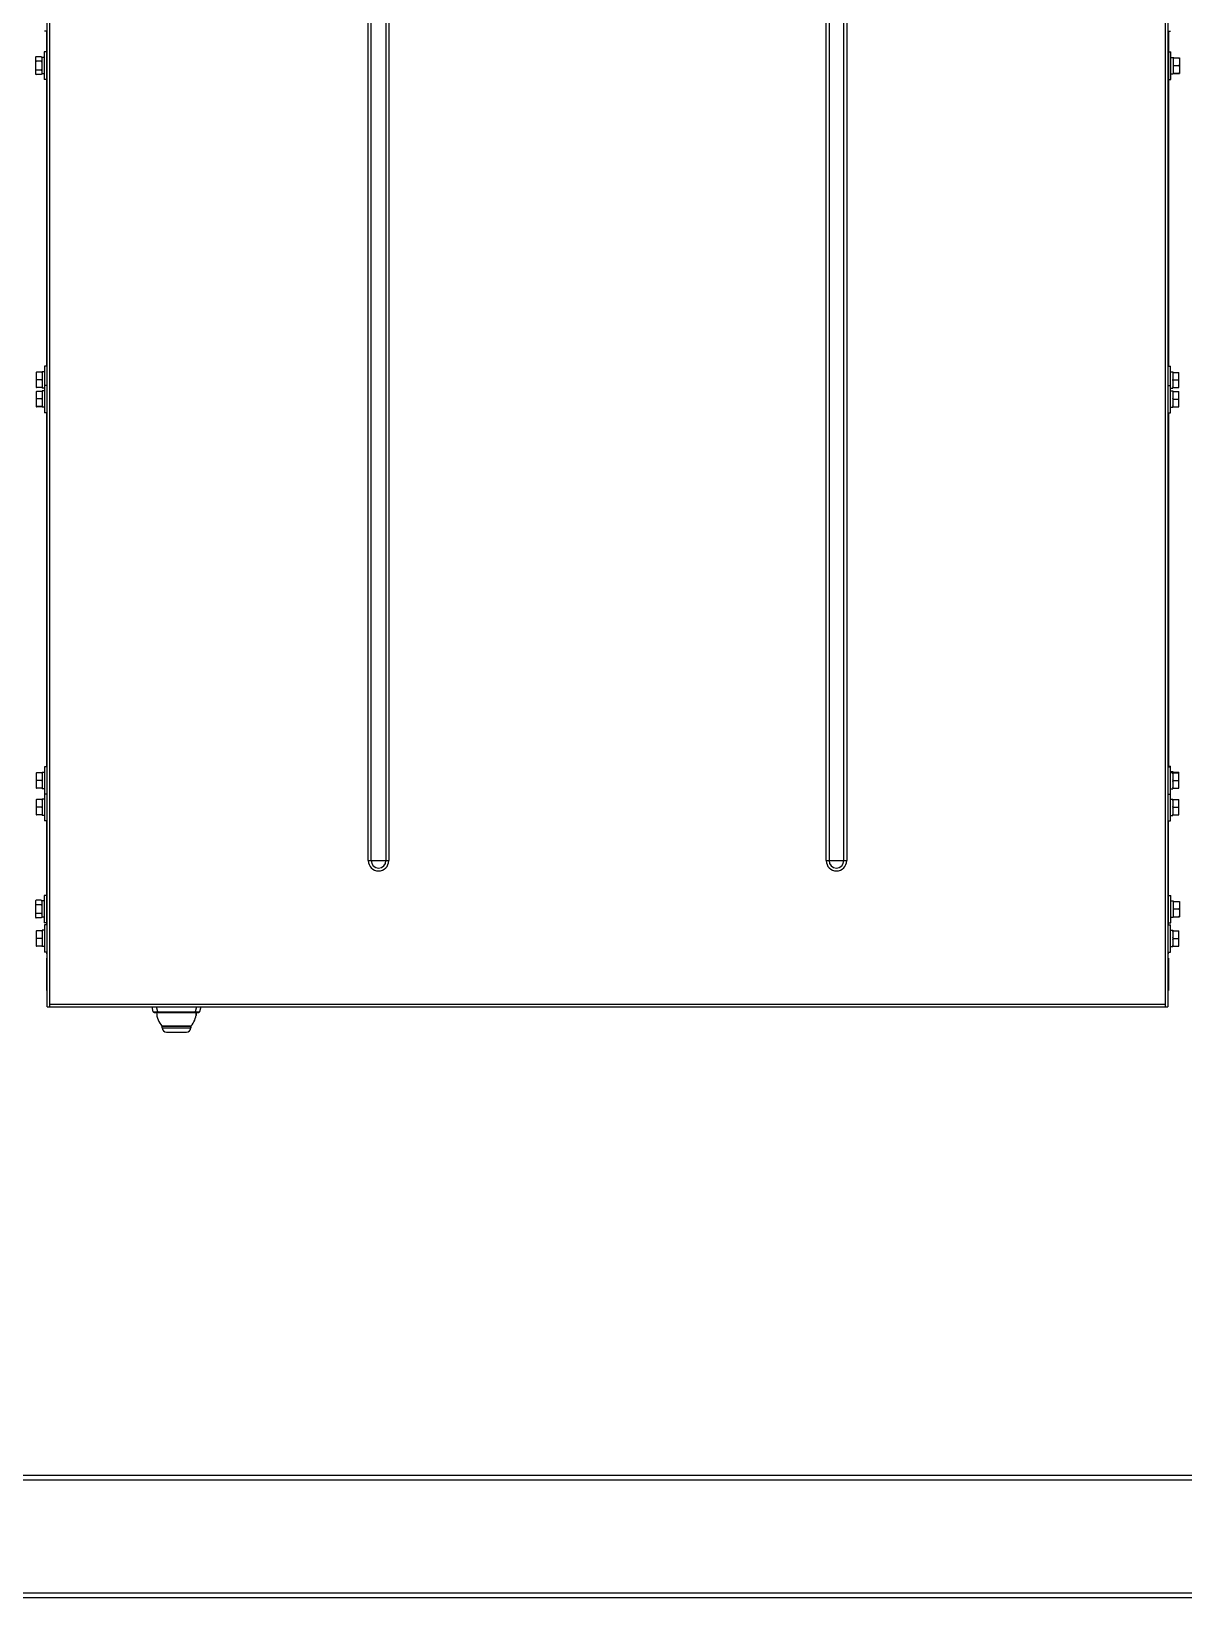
# Model space of a CAD drawing. Header units: millimetres. Extents: x 32496 to 166256, y 3504 to 23939.
# Drawn here: x 48697 to 49452, y 19732 to 20758 of the extents above; entities that cross this region are included whole.
import ezdxf

# ---------------------------------------------------------------- set-up
doc = ezdxf.new("R2010")
doc.units = ezdxf.units.MM
for name, color, linetype in [('2401-01144-S-M6-16HWM_1_0', 7, 'Continuous'), ('4215-19366_1_1_0', 7, 'Continuous'), ('4215-19374_1_1_0', 7, 'Continuous'), ('4215-23304_2_1_1_0', 7, 'Continuous'), ('PRT0001_1_1_1_1_1_1_0', 7, 'Continuous'), ('PRT0007_1_1_1_1_1_1_0', 7, 'Continuous'), ('PRT0023_1_1_1_1_1_1_0', 7, 'Continuous'), ('S04S0230_0', 7, 'Continuous')]:
    doc.layers.add(name, color=color, linetype=linetype)

msp = doc.modelspace()

# ---------------------------------------------------------------- linework, layer by layer
at = {"layer": '2401-01144-S-M6-16HWM_1_0', "color": 7, "linetype": 'Continuous'}
for p, q in [((48706.94, 20758.388), (48705.34, 20758.388)), ((49441.34, 20758.388), (49442.94, 20758.388)), ((48699.44, 20741.362), (48699.739, 20741.661)), ((48699.44, 20741.362), (48699.44, 20730.415)), ((48699.739, 20741.661), (48699.74, 20741.662)), ((48703.14, 20741.662), (48699.74, 20741.662)), ((48703.14, 20738.774), (48699.74, 20738.774)), ((48703.44, 20741.362), (48703.14, 20741.662)), ((48703.44, 20741.362), (48703.44, 20730.415)), ((48705.04, 20741.238), (48703.44, 20741.238)), ((48706.64, 20744.888), (48705.04, 20744.888)), ((48705.04, 20744.888), (48705.04, 20726.888)), ((49441.64, 20744.888), (49443.24, 20744.888)), ((49443.24, 20726.888), (49443.24, 20744.888)), ((49443.24, 20741.238), (49444.84, 20741.238)), ((49444.84, 20741.238), (49444.84, 20730.538)), ((49445.14, 20740.929), (49448.54, 20740.929)), ((49445.14, 20735.972), (49448.54, 20735.972)), ((49448.84, 20740.92), (49448.84, 20730.856)), ((48699.44, 20730.415), (48699.74, 20730.115)), ((48703.14, 20733.001), (48699.74, 20733.001)), ((48703.14, 20730.115), (48699.74, 20730.115)), ((48703.44, 20730.415), (48703.14, 20730.115)), ((48705.04, 20730.538), (48703.44, 20730.538)), ((48706.64, 20726.888), (48705.04, 20726.888)), ((49441.64, 20726.888), (49443.24, 20726.888)), ((49443.24, 20730.538), (49444.84, 20730.538)), ((49445.14, 20730.93), (49448.54, 20730.93)), ((49445.14, 20730.847), (49448.54, 20730.847)), ((48699.74, 20534.908), (48699.74, 20524.869)), ((48703.44, 20534.914), (48700.04, 20534.914)), ((48705.34, 20535.238), (48703.74, 20535.238)), ((48703.74, 20535.238), (48703.74, 20524.538)), ((48706.94, 20538.888), (48705.34, 20538.888)), ((48705.34, 20538.888), (48705.34, 20526.388)), ((49441.34, 20538.888), (49442.94, 20538.888)), ((49442.94, 20526.388), (49442.94, 20538.888)), ((49442.94, 20535.238), (49444.54, 20535.238)), ((49444.54, 20535.238), (49444.54, 20524.538)), ((49444.54, 20534.888), (49448.54, 20534.888)), ((49448.54, 20524.888), (49448.54, 20534.888)), ((48699.74, 20522.408), (48699.74, 20512.369)), ((48703.44, 20529.939), (48700.04, 20529.939)), ((48703.44, 20524.914), (48700.04, 20524.914)), ((48703.44, 20524.863), (48700.04, 20524.863)), ((48703.44, 20522.414), (48700.04, 20522.414)), ((48705.34, 20524.538), (48703.74, 20524.538)), ((48705.34, 20522.738), (48703.74, 20522.738)), ((48703.74, 20522.738), (48703.74, 20512.038)), ((48706.94, 20526.388), (48705.34, 20526.388)), ((48705.34, 20526.388), (48705.34, 20508.388)), ((49441.34, 20526.388), (49442.94, 20526.388)), ((49442.94, 20508.388), (49442.94, 20526.388)), ((49442.94, 20524.538), (49444.54, 20524.538)), ((49442.94, 20522.738), (49444.54, 20522.738)), ((49444.54, 20524.888), (49448.54, 20524.888)), ((49444.54, 20522.738), (49444.54, 20512.038)), ((49444.54, 20522.388), (49448.54, 20522.388)), ((49444.84, 20529.888), (49448.24, 20529.888)), ((49448.54, 20512.388), (49448.54, 20522.388)), ((48703.44, 20517.439), (48700.04, 20517.439)), ((48703.44, 20512.414), (48700.04, 20512.414)), ((48703.44, 20512.363), (48700.04, 20512.363)), ((48705.34, 20512.038), (48703.74, 20512.038)), ((49442.94, 20512.038), (49444.54, 20512.038)), ((49444.54, 20512.388), (49448.54, 20512.388)), ((49444.84, 20517.388), (49448.24, 20517.388)), ((48706.94, 20508.388), (48705.34, 20508.388)), ((49441.34, 20508.388), (49442.94, 20508.388)), ((48706.94, 20276.388), (48705.34, 20276.388)), ((48705.34, 20276.388), (48705.34, 20258.388)), ((49441.34, 20276.888), (49442.94, 20276.888)), ((49441.34, 20276.388), (49442.94, 20276.388)), ((49442.94, 20276.388), (49442.94, 20276.888)), ((49442.94, 20258.388), (49442.94, 20276.388)), ((48699.74, 20272.408), (48699.74, 20262.369)), ((48703.44, 20272.414), (48700.04, 20272.414)), ((48703.44, 20267.439), (48700.04, 20267.439)), ((48705.34, 20272.738), (48703.74, 20272.738)), ((48703.74, 20272.738), (48703.74, 20262.038)), ((49442.94, 20273.238), (49444.54, 20273.238)), ((49442.94, 20272.738), (49444.54, 20272.738)), ((49444.54, 20273.238), (49444.54, 20272.738)), ((49444.54, 20272.888), (49448.54, 20272.888)), ((49444.54, 20272.738), (49444.54, 20262.038)), ((49444.54, 20272.388), (49448.54, 20272.388)), ((49444.84, 20267.388), (49448.24, 20267.388)), ((49448.54, 20272.388), (49448.54, 20272.888)), ((49448.54, 20262.388), (49448.54, 20272.388)), ((48699.74, 20254.908), (48699.74, 20244.869)), ((48703.44, 20262.414), (48700.04, 20262.414)), ((48703.44, 20262.363), (48700.04, 20262.363)), ((48703.44, 20254.914), (48700.04, 20254.914)), ((48705.34, 20262.038), (48703.74, 20262.038)), ((48705.34, 20255.238), (48703.74, 20255.238)), ((48703.74, 20255.238), (48703.74, 20244.538)), ((48705.34, 20258.389), (48705.34, 20240.888)), ((48706.94, 20258.388), (48705.34, 20258.388)), ((49441.34, 20258.388), (49442.94, 20258.388)), ((49442.94, 20262.038), (49444.54, 20262.038)), ((49442.94, 20240.888), (49442.94, 20258.388)), ((49442.94, 20255.238), (49444.54, 20255.238)), ((49444.54, 20262.388), (49448.54, 20262.388)), ((49444.54, 20255.238), (49444.54, 20244.538)), ((49444.54, 20254.888), (49448.54, 20254.888)), ((49448.54, 20244.888), (49448.54, 20254.888)), ((48703.44, 20249.939), (48700.04, 20249.939)), ((48703.44, 20244.914), (48700.04, 20244.914)), ((48703.44, 20244.863), (48700.04, 20244.863)), ((48705.34, 20244.538), (48703.74, 20244.538)), ((49442.94, 20244.538), (49444.54, 20244.538)), ((49444.54, 20244.888), (49448.54, 20244.888)), ((49444.84, 20249.888), (49448.24, 20249.888)), ((48706.94, 20240.888), (48705.34, 20240.888)), ((49441.34, 20240.888), (49442.94, 20240.888)), ((48706.64, 20192.138), (48705.04, 20192.138)), ((48705.04, 20192.138), (48705.04, 20174.138)), ((49441.64, 20192.138), (49443.24, 20192.138)), ((49443.24, 20174.138), (49443.24, 20192.138)), ((48699.44, 20188.612), (48699.739, 20188.911)), ((48699.44, 20188.612), (48699.44, 20177.665)), ((48699.739, 20188.911), (48699.74, 20188.912)), ((48703.14, 20188.912), (48699.74, 20188.912)), ((48703.14, 20186.024), (48699.74, 20186.024)), ((48703.44, 20188.612), (48703.14, 20188.912)), ((48703.44, 20188.612), (48703.44, 20177.665)), ((48705.04, 20188.488), (48703.44, 20188.488)), ((49443.24, 20188.488), (49444.84, 20188.488)), ((49444.84, 20188.488), (49444.84, 20177.788)), ((49445.14, 20188.179), (49448.54, 20188.179)), ((49445.14, 20183.222), (49448.54, 20183.222)), ((49448.84, 20188.17), (49448.84, 20178.106)), ((48699.44, 20177.665), (48699.74, 20177.365)), ((48703.14, 20180.251), (48699.74, 20180.251)), ((48703.14, 20177.365), (48699.74, 20177.365)), ((48703.44, 20177.665), (48703.14, 20177.365)), ((48705.04, 20177.788), (48703.44, 20177.788)), ((48706.64, 20174.138), (48705.04, 20174.138)), ((48706.94, 20172.888), (48705.34, 20172.888)), ((48705.34, 20172.888), (48705.34, 20154.888)), ((49441.34, 20172.888), (49442.94, 20172.888)), ((49441.64, 20174.138), (49443.24, 20174.138)), ((49442.94, 20154.888), (49442.94, 20172.888)), ((49443.24, 20177.788), (49444.84, 20177.788)), ((49445.14, 20178.18), (49448.54, 20178.18)), ((49445.14, 20178.097), (49448.54, 20178.097)), ((48699.74, 20168.908), (48699.74, 20158.869)), ((48703.44, 20168.914), (48700.04, 20168.914)), ((48703.44, 20163.939), (48700.04, 20163.939)), ((48705.34, 20169.238), (48703.74, 20169.238)), ((48703.74, 20169.238), (48703.74, 20158.538)), ((49442.94, 20169.238), (49444.54, 20169.238)), ((49444.54, 20169.238), (49444.54, 20158.538)), ((49444.54, 20168.888), (49448.54, 20168.888)), ((49444.84, 20163.888), (49448.24, 20163.888)), ((49448.54, 20158.888), (49448.54, 20168.888)), ((48703.44, 20158.914), (48700.04, 20158.914)), ((48703.44, 20158.863), (48700.04, 20158.863)), ((48705.34, 20158.538), (48703.74, 20158.538)), ((48706.94, 20154.888), (48705.34, 20154.888)), ((49441.34, 20154.888), (49442.94, 20154.888)), ((49442.94, 20158.538), (49444.54, 20158.538)), ((49444.54, 20158.888), (49448.54, 20158.888))]:
    msp.add_line(p, q, dxfattribs=at)
for centre, radius, start, end in [((48702.198, 20739.088), 3.556, 140.502617, 140.868127), ((48700.681, 20739.087), 3.557, 39.131866, 39.49683), ((48702.198, 20186.338), 3.556, 140.502617, 140.868127), ((48700.681, 20186.337), 3.557, 39.131867, 39.49683)]:
    msp.add_arc(centre, radius, start, end, dxfattribs=at)
for points, knots in [([(48699.44, 20739.104), (48699.463, 20739.076), (48699.558, 20738.962), (48699.66, 20738.854), (48699.74, 20738.774)], [0, 0, 0, 0, 0.24456004, 1, 1, 1, 1]), ([(48699.74, 20741.662), (48699.714, 20741.636), (48699.616, 20741.535), (48699.521, 20741.43), (48699.454, 20741.349)], [0, 0, 0, 0, 0.25503929, 1, 1, 1, 1]), ([(48703.14, 20741.662), (48703.165, 20741.636), (48703.264, 20741.535), (48703.359, 20741.43), (48703.425, 20741.349)], [0, 0, 0, 0, 0.25503884, 1, 1, 1, 1]), ([(48703.44, 20739.104), (48703.417, 20739.076), (48703.321, 20738.962), (48703.219, 20738.854), (48703.14, 20738.774)], [0, 0, 0, 0, 0.24456005, 1, 1, 1, 1]), ([(49445.14, 20740.929), (49445.113, 20740.929), (49445.013, 20740.926), (49444.913, 20740.923), (49444.84, 20740.92)], [0, 0, 0, 0, 0.26550087, 1, 1, 1, 1]), ([(49444.84, 20740.363), (49444.863, 20740.411), (49444.956, 20740.603), (49445.059, 20740.791), (49445.14, 20740.929)], [0, 0, 0, 0, 0.24910136, 1, 1, 1, 1]), ([(49445.14, 20735.972), (49445.113, 20736.018), (49445.007, 20736.204), (49444.908, 20736.394), (49444.84, 20736.538)], [0, 0, 0, 0, 0.25093195, 1, 1, 1, 1]), ([(49444.84, 20735.396), (49444.863, 20735.445), (49444.956, 20735.64), (49445.059, 20735.831), (49445.14, 20735.972)], [0, 0, 0, 0, 0.24921086, 1, 1, 1, 1]), ([(49448.54, 20740.929), (49448.566, 20740.929), (49448.666, 20740.926), (49448.766, 20740.923), (49448.84, 20740.92)], [0, 0, 0, 0, 0.26550234, 1, 1, 1, 1]), ([(49448.84, 20740.363), (49448.817, 20740.411), (49448.723, 20740.603), (49448.621, 20740.791), (49448.54, 20740.929)], [0, 0, 0, 0, 0.24910103, 1, 1, 1, 1]), ([(49448.54, 20735.972), (49448.567, 20736.018), (49448.673, 20736.204), (49448.771, 20736.394), (49448.84, 20736.538)], [0, 0, 0, 0, 0.25093247, 1, 1, 1, 1]), ([(49448.84, 20735.396), (49448.817, 20735.445), (49448.723, 20735.64), (49448.621, 20735.831), (49448.54, 20735.972)], [0, 0, 0, 0, 0.24921052, 1, 1, 1, 1]), ([(48699.74, 20733.001), (48699.713, 20732.974), (48699.609, 20732.868), (48699.51, 20732.757), (48699.44, 20732.671)], [0, 0, 0, 0, 0.25535475, 1, 1, 1, 1]), ([(48699.44, 20730.445), (48699.463, 20730.416), (48699.558, 20730.303), (48699.66, 20730.194), (48699.739, 20730.115)], [0, 0, 0, 0, 0.24456156, 1, 1, 1, 1]), ([(48703.14, 20733.001), (48703.167, 20732.974), (48703.271, 20732.868), (48703.37, 20732.757), (48703.44, 20732.671)], [0, 0, 0, 0, 0.25535394, 1, 1, 1, 1]), ([(48703.44, 20730.445), (48703.417, 20730.416), (48703.321, 20730.303), (48703.219, 20730.194), (48703.14, 20730.115)], [0, 0, 0, 0, 0.24456158, 1, 1, 1, 1]), ([(49445.14, 20730.93), (49445.113, 20730.978), (49445.007, 20731.167), (49444.908, 20731.36), (49444.84, 20731.507)], [0, 0, 0, 0, 0.2508241, 1, 1, 1, 1]), ([(49444.84, 20730.921), (49444.863, 20730.922), (49444.963, 20730.925), (49445.063, 20730.928), (49445.14, 20730.93)], [0, 0, 0, 0, 0.2337023, 1, 1, 1, 1]), ([(49445.14, 20730.847), (49445.113, 20730.848), (49445.013, 20730.851), (49444.913, 20730.854), (49444.84, 20730.856)], [0, 0, 0, 0, 0.26550087, 1, 1, 1, 1]), ([(49448.54, 20730.93), (49448.567, 20730.978), (49448.673, 20731.167), (49448.771, 20731.36), (49448.84, 20731.507)], [0, 0, 0, 0, 0.25082461, 1, 1, 1, 1]), ([(49448.84, 20730.921), (49448.816, 20730.922), (49448.716, 20730.925), (49448.616, 20730.928), (49448.54, 20730.93)], [0, 0, 0, 0, 0.23370306, 1, 1, 1, 1]), ([(49448.54, 20730.847), (49448.566, 20730.848), (49448.666, 20730.851), (49448.766, 20730.854), (49448.84, 20730.856)], [0, 0, 0, 0, 0.26550234, 1, 1, 1, 1]), ([(48699.74, 20534.908), (48699.763, 20534.908), (48699.863, 20534.91), (48699.963, 20534.912), (48700.04, 20534.914)], [0, 0, 0, 0, 0.2336903, 1, 1, 1, 1]), ([(48700.04, 20534.914), (48700.013, 20534.867), (48699.907, 20534.681), (48699.808, 20534.49), (48699.74, 20534.345)], [0, 0, 0, 0, 0.25091089, 1, 1, 1, 1]), ([(48699.74, 20530.508), (48699.763, 20530.46), (48699.856, 20530.267), (48699.959, 20530.079), (48700.04, 20529.939)], [0, 0, 0, 0, 0.24912294, 1, 1, 1, 1]), ([(48703.74, 20534.908), (48703.716, 20534.908), (48703.616, 20534.91), (48703.516, 20534.912), (48703.44, 20534.914)], [0, 0, 0, 0, 0.23368954, 1, 1, 1, 1]), ([(48703.44, 20534.914), (48703.467, 20534.867), (48703.573, 20534.681), (48703.671, 20534.49), (48703.74, 20534.345)], [0, 0, 0, 0, 0.25091037, 1, 1, 1, 1]), ([(48703.74, 20530.508), (48703.717, 20530.46), (48703.623, 20530.267), (48703.521, 20530.079), (48703.44, 20529.939)], [0, 0, 0, 0, 0.24912327, 1, 1, 1, 1]), ([(49444.54, 20534.317), (49444.563, 20534.365), (49444.656, 20534.559), (49444.759, 20534.748), (49444.84, 20534.888)], [0, 0, 0, 0, 0.24915729, 1, 1, 1, 1]), ([(49444.84, 20529.888), (49444.813, 20529.935), (49444.707, 20530.122), (49444.608, 20530.314), (49444.54, 20530.46)], [0, 0, 0, 0, 0.25087687, 1, 1, 1, 1]), ([(49448.54, 20534.317), (49448.517, 20534.365), (49448.423, 20534.559), (49448.321, 20534.748), (49448.24, 20534.888)], [0, 0, 0, 0, 0.24915695, 1, 1, 1, 1]), ([(49448.24, 20529.888), (49448.267, 20529.935), (49448.373, 20530.122), (49448.471, 20530.314), (49448.54, 20530.46)], [0, 0, 0, 0, 0.25087739, 1, 1, 1, 1]), ([(48700.04, 20529.939), (48700.013, 20529.892), (48699.907, 20529.704), (48699.808, 20529.512), (48699.74, 20529.365)], [0, 0, 0, 0, 0.25084475, 1, 1, 1, 1]), ([(48699.74, 20525.488), (48699.763, 20525.44), (48699.856, 20525.245), (48699.959, 20525.055), (48700.04, 20524.914)], [0, 0, 0, 0, 0.24919008, 1, 1, 1, 1]), ([(48700.04, 20524.914), (48700.013, 20524.914), (48699.913, 20524.912), (48699.813, 20524.91), (48699.74, 20524.908)], [0, 0, 0, 0, 0.26551394, 1, 1, 1, 1]), ([(48699.74, 20524.869), (48699.763, 20524.868), (48699.863, 20524.866), (48699.963, 20524.864), (48700.04, 20524.863)], [0, 0, 0, 0, 0.2336903, 1, 1, 1, 1]), ([(48699.74, 20522.408), (48699.763, 20522.408), (48699.863, 20522.41), (48699.963, 20522.412), (48700.04, 20522.414)], [0, 0, 0, 0, 0.2336903, 1, 1, 1, 1]), ([(48700.04, 20522.414), (48700.013, 20522.367), (48699.907, 20522.181), (48699.808, 20521.99), (48699.74, 20521.845)], [0, 0, 0, 0, 0.25091089, 1, 1, 1, 1]), ([(48703.44, 20529.939), (48703.467, 20529.892), (48703.573, 20529.704), (48703.671, 20529.512), (48703.74, 20529.365)], [0, 0, 0, 0, 0.25084424, 1, 1, 1, 1]), ([(48703.74, 20525.488), (48703.717, 20525.44), (48703.623, 20525.245), (48703.521, 20525.055), (48703.44, 20524.914)], [0, 0, 0, 0, 0.24919042, 1, 1, 1, 1]), ([(48703.44, 20524.914), (48703.466, 20524.914), (48703.566, 20524.912), (48703.666, 20524.91), (48703.74, 20524.908)], [0, 0, 0, 0, 0.26551247, 1, 1, 1, 1]), ([(48703.74, 20524.869), (48703.716, 20524.868), (48703.616, 20524.866), (48703.516, 20524.864), (48703.44, 20524.863)], [0, 0, 0, 0, 0.23368954, 1, 1, 1, 1]), ([(48703.74, 20522.408), (48703.716, 20522.408), (48703.616, 20522.41), (48703.516, 20522.412), (48703.44, 20522.414)], [0, 0, 0, 0, 0.23368954, 1, 1, 1, 1]), ([(48703.44, 20522.414), (48703.467, 20522.367), (48703.573, 20522.181), (48703.671, 20521.99), (48703.74, 20521.845)], [0, 0, 0, 0, 0.25091037, 1, 1, 1, 1]), ([(49444.54, 20529.317), (49444.563, 20529.365), (49444.656, 20529.559), (49444.759, 20529.748), (49444.84, 20529.888)], [0, 0, 0, 0, 0.24915729, 1, 1, 1, 1]), ([(49444.84, 20524.888), (49444.813, 20524.935), (49444.707, 20525.122), (49444.608, 20525.314), (49444.54, 20525.46)], [0, 0, 0, 0, 0.25087687, 1, 1, 1, 1]), ([(49444.54, 20521.817), (49444.563, 20521.865), (49444.656, 20522.059), (49444.759, 20522.248), (49444.84, 20522.388)], [0, 0, 0, 0, 0.24915729, 1, 1, 1, 1]), ([(49448.54, 20529.317), (49448.517, 20529.365), (49448.423, 20529.559), (49448.321, 20529.748), (49448.24, 20529.888)], [0, 0, 0, 0, 0.24915695, 1, 1, 1, 1]), ([(49448.24, 20524.888), (49448.267, 20524.935), (49448.373, 20525.122), (49448.471, 20525.314), (49448.54, 20525.46)], [0, 0, 0, 0, 0.25087739, 1, 1, 1, 1]), ([(49448.54, 20521.817), (49448.517, 20521.865), (49448.423, 20522.059), (49448.321, 20522.248), (49448.24, 20522.388)], [0, 0, 0, 0, 0.24915695, 1, 1, 1, 1]), ([(48699.74, 20518.008), (48699.763, 20517.96), (48699.856, 20517.767), (48699.959, 20517.579), (48700.04, 20517.439)], [0, 0, 0, 0, 0.24912294, 1, 1, 1, 1]), ([(48700.04, 20517.439), (48700.013, 20517.392), (48699.907, 20517.204), (48699.808, 20517.012), (48699.74, 20516.865)], [0, 0, 0, 0, 0.25084475, 1, 1, 1, 1]), ([(48699.74, 20512.988), (48699.763, 20512.94), (48699.856, 20512.745), (48699.959, 20512.555), (48700.04, 20512.414)], [0, 0, 0, 0, 0.24919008, 1, 1, 1, 1]), ([(48700.04, 20512.414), (48700.013, 20512.414), (48699.913, 20512.412), (48699.813, 20512.41), (48699.74, 20512.408)], [0, 0, 0, 0, 0.26551394, 1, 1, 1, 1]), ([(48699.74, 20512.369), (48699.763, 20512.368), (48699.863, 20512.366), (48699.963, 20512.364), (48700.04, 20512.363)], [0, 0, 0, 0, 0.2336903, 1, 1, 1, 1]), ([(48703.74, 20518.008), (48703.717, 20517.96), (48703.623, 20517.767), (48703.521, 20517.579), (48703.44, 20517.439)], [0, 0, 0, 0, 0.24912327, 1, 1, 1, 1]), ([(48703.44, 20517.439), (48703.467, 20517.392), (48703.573, 20517.204), (48703.671, 20517.012), (48703.74, 20516.865)], [0, 0, 0, 0, 0.25084424, 1, 1, 1, 1]), ([(48703.74, 20512.988), (48703.717, 20512.94), (48703.623, 20512.745), (48703.521, 20512.555), (48703.44, 20512.414)], [0, 0, 0, 0, 0.24919042, 1, 1, 1, 1]), ([(48703.44, 20512.414), (48703.466, 20512.414), (48703.566, 20512.412), (48703.666, 20512.41), (48703.74, 20512.408)], [0, 0, 0, 0, 0.26551247, 1, 1, 1, 1]), ([(48703.74, 20512.369), (48703.716, 20512.368), (48703.616, 20512.366), (48703.516, 20512.364), (48703.44, 20512.363)], [0, 0, 0, 0, 0.23368954, 1, 1, 1, 1]), ([(49444.84, 20517.388), (49444.813, 20517.435), (49444.707, 20517.622), (49444.608, 20517.814), (49444.54, 20517.96)], [0, 0, 0, 0, 0.25087687, 1, 1, 1, 1]), ([(49444.54, 20516.817), (49444.563, 20516.865), (49444.656, 20517.059), (49444.759, 20517.248), (49444.84, 20517.388)], [0, 0, 0, 0, 0.24915729, 1, 1, 1, 1]), ([(49444.84, 20512.388), (49444.813, 20512.435), (49444.707, 20512.622), (49444.608, 20512.814), (49444.54, 20512.96)], [0, 0, 0, 0, 0.25087687, 1, 1, 1, 1]), ([(49448.24, 20517.388), (49448.267, 20517.435), (49448.373, 20517.622), (49448.471, 20517.814), (49448.54, 20517.96)], [0, 0, 0, 0, 0.25087739, 1, 1, 1, 1]), ([(49448.54, 20516.817), (49448.517, 20516.865), (49448.423, 20517.059), (49448.321, 20517.248), (49448.24, 20517.388)], [0, 0, 0, 0, 0.24915695, 1, 1, 1, 1]), ([(49448.24, 20512.388), (49448.267, 20512.435), (49448.373, 20512.622), (49448.471, 20512.814), (49448.54, 20512.96)], [0, 0, 0, 0, 0.25087739, 1, 1, 1, 1]), ([(48699.74, 20272.408), (48699.763, 20272.408), (48699.863, 20272.41), (48699.963, 20272.412), (48700.04, 20272.414)], [0, 0, 0, 0, 0.2336903, 1, 1, 1, 1]), ([(48700.04, 20272.414), (48700.013, 20272.367), (48699.907, 20272.181), (48699.808, 20271.99), (48699.74, 20271.845)], [0, 0, 0, 0, 0.25091089, 1, 1, 1, 1]), ([(48699.74, 20268.008), (48699.763, 20267.96), (48699.856, 20267.767), (48699.959, 20267.579), (48700.04, 20267.439)], [0, 0, 0, 0, 0.24912294, 1, 1, 1, 1]), ([(48700.04, 20267.439), (48700.013, 20267.392), (48699.907, 20267.204), (48699.808, 20267.012), (48699.74, 20266.865)], [0, 0, 0, 0, 0.25084475, 1, 1, 1, 1]), ([(48703.74, 20272.408), (48703.716, 20272.408), (48703.616, 20272.41), (48703.516, 20272.412), (48703.44, 20272.414)], [0, 0, 0, 0, 0.23368954, 1, 1, 1, 1]), ([(48703.44, 20272.414), (48703.467, 20272.367), (48703.573, 20272.181), (48703.671, 20271.99), (48703.74, 20271.845)], [0, 0, 0, 0, 0.25091037, 1, 1, 1, 1]), ([(48703.74, 20268.008), (48703.717, 20267.96), (48703.623, 20267.767), (48703.521, 20267.579), (48703.44, 20267.439)], [0, 0, 0, 0, 0.24912327, 1, 1, 1, 1]), ([(48703.44, 20267.439), (48703.467, 20267.392), (48703.573, 20267.204), (48703.671, 20267.012), (48703.74, 20266.865)], [0, 0, 0, 0, 0.25084424, 1, 1, 1, 1]), ([(49444.54, 20271.817), (49444.563, 20271.865), (49444.656, 20272.059), (49444.759, 20272.248), (49444.84, 20272.388)], [0, 0, 0, 0, 0.24915729, 1, 1, 1, 1]), ([(49444.84, 20267.388), (49444.813, 20267.435), (49444.707, 20267.622), (49444.608, 20267.814), (49444.54, 20267.96)], [0, 0, 0, 0, 0.25087687, 1, 1, 1, 1]), ([(49444.54, 20266.817), (49444.563, 20266.865), (49444.656, 20267.059), (49444.759, 20267.248), (49444.84, 20267.388)], [0, 0, 0, 0, 0.24915729, 1, 1, 1, 1]), ([(49444.574, 20272.388), (49444.594, 20272.431), (49444.678, 20272.6), (49444.769, 20272.765), (49444.84, 20272.888)], [0, 0, 0, 0, 0.2492687, 1, 1, 1, 1]), ([(49448.506, 20272.388), (49448.485, 20272.431), (49448.401, 20272.6), (49448.311, 20272.765), (49448.24, 20272.888)], [0, 0, 0, 0, 0.24926794, 1, 1, 1, 1]), ([(49448.54, 20271.817), (49448.517, 20271.865), (49448.423, 20272.059), (49448.321, 20272.248), (49448.24, 20272.388)], [0, 0, 0, 0, 0.24915695, 1, 1, 1, 1]), ([(49448.24, 20267.388), (49448.267, 20267.435), (49448.373, 20267.622), (49448.471, 20267.814), (49448.54, 20267.96)], [0, 0, 0, 0, 0.25087739, 1, 1, 1, 1]), ([(49448.54, 20266.817), (49448.517, 20266.865), (49448.423, 20267.059), (49448.321, 20267.248), (49448.24, 20267.388)], [0, 0, 0, 0, 0.24915695, 1, 1, 1, 1]), ([(48699.74, 20262.988), (48699.763, 20262.94), (48699.856, 20262.745), (48699.959, 20262.555), (48700.04, 20262.414)], [0, 0, 0, 0, 0.24919008, 1, 1, 1, 1]), ([(48700.04, 20262.414), (48700.013, 20262.414), (48699.913, 20262.412), (48699.813, 20262.41), (48699.74, 20262.408)], [0, 0, 0, 0, 0.26551394, 1, 1, 1, 1]), ([(48699.74, 20262.369), (48699.763, 20262.368), (48699.863, 20262.366), (48699.963, 20262.364), (48700.04, 20262.363)], [0, 0, 0, 0, 0.2336903, 1, 1, 1, 1]), ([(48699.74, 20254.908), (48699.763, 20254.908), (48699.863, 20254.91), (48699.963, 20254.912), (48700.04, 20254.914)], [0, 0, 0, 0, 0.2336903, 1, 1, 1, 1]), ([(48700.04, 20254.914), (48700.013, 20254.867), (48699.907, 20254.681), (48699.808, 20254.49), (48699.74, 20254.345)], [0, 0, 0, 0, 0.25091089, 1, 1, 1, 1]), ([(48703.74, 20262.988), (48703.717, 20262.94), (48703.623, 20262.745), (48703.521, 20262.555), (48703.44, 20262.414)], [0, 0, 0, 0, 0.24919042, 1, 1, 1, 1]), ([(48703.44, 20262.414), (48703.466, 20262.414), (48703.566, 20262.412), (48703.666, 20262.41), (48703.74, 20262.408)], [0, 0, 0, 0, 0.26551247, 1, 1, 1, 1]), ([(48703.74, 20262.369), (48703.716, 20262.368), (48703.616, 20262.366), (48703.516, 20262.364), (48703.44, 20262.363)], [0, 0, 0, 0, 0.23368954, 1, 1, 1, 1]), ([(48703.74, 20254.908), (48703.716, 20254.908), (48703.616, 20254.91), (48703.516, 20254.912), (48703.44, 20254.914)], [0, 0, 0, 0, 0.23368954, 1, 1, 1, 1]), ([(48703.44, 20254.914), (48703.467, 20254.867), (48703.573, 20254.681), (48703.671, 20254.49), (48703.74, 20254.345)], [0, 0, 0, 0, 0.25091037, 1, 1, 1, 1]), ([(49444.84, 20262.388), (49444.813, 20262.435), (49444.707, 20262.622), (49444.608, 20262.814), (49444.54, 20262.96)], [0, 0, 0, 0, 0.25087687, 1, 1, 1, 1]), ([(49444.54, 20254.317), (49444.563, 20254.365), (49444.656, 20254.559), (49444.759, 20254.748), (49444.84, 20254.888)], [0, 0, 0, 0, 0.24915729, 1, 1, 1, 1]), ([(49448.24, 20262.388), (49448.267, 20262.435), (49448.373, 20262.622), (49448.471, 20262.814), (49448.54, 20262.96)], [0, 0, 0, 0, 0.25087739, 1, 1, 1, 1]), ([(49448.54, 20254.317), (49448.517, 20254.365), (49448.423, 20254.559), (49448.321, 20254.748), (49448.24, 20254.888)], [0, 0, 0, 0, 0.24915695, 1, 1, 1, 1]), ([(48699.74, 20250.508), (48699.763, 20250.46), (48699.856, 20250.267), (48699.959, 20250.079), (48700.04, 20249.939)], [0, 0, 0, 0, 0.24912294, 1, 1, 1, 1]), ([(48700.04, 20249.939), (48700.013, 20249.892), (48699.907, 20249.704), (48699.808, 20249.512), (48699.74, 20249.365)], [0, 0, 0, 0, 0.25084475, 1, 1, 1, 1]), ([(48699.74, 20245.488), (48699.763, 20245.44), (48699.856, 20245.245), (48699.959, 20245.055), (48700.04, 20244.914)], [0, 0, 0, 0, 0.24919008, 1, 1, 1, 1]), ([(48700.04, 20244.914), (48700.013, 20244.914), (48699.913, 20244.912), (48699.813, 20244.91), (48699.74, 20244.908)], [0, 0, 0, 0, 0.26551394, 1, 1, 1, 1]), ([(48699.74, 20244.869), (48699.763, 20244.868), (48699.863, 20244.866), (48699.963, 20244.864), (48700.04, 20244.863)], [0, 0, 0, 0, 0.2336903, 1, 1, 1, 1]), ([(48703.74, 20250.508), (48703.717, 20250.46), (48703.623, 20250.267), (48703.521, 20250.079), (48703.44, 20249.939)], [0, 0, 0, 0, 0.24912327, 1, 1, 1, 1]), ([(48703.44, 20249.939), (48703.467, 20249.892), (48703.573, 20249.704), (48703.671, 20249.512), (48703.74, 20249.365)], [0, 0, 0, 0, 0.25084424, 1, 1, 1, 1]), ([(48703.74, 20245.488), (48703.717, 20245.44), (48703.623, 20245.245), (48703.521, 20245.055), (48703.44, 20244.914)], [0, 0, 0, 0, 0.24919042, 1, 1, 1, 1]), ([(48703.44, 20244.914), (48703.466, 20244.914), (48703.566, 20244.912), (48703.666, 20244.91), (48703.74, 20244.908)], [0, 0, 0, 0, 0.26551247, 1, 1, 1, 1]), ([(48703.74, 20244.869), (48703.716, 20244.868), (48703.616, 20244.866), (48703.516, 20244.864), (48703.44, 20244.863)], [0, 0, 0, 0, 0.23368954, 1, 1, 1, 1]), ([(49444.84, 20249.888), (49444.813, 20249.935), (49444.707, 20250.122), (49444.608, 20250.314), (49444.54, 20250.46)], [0, 0, 0, 0, 0.25087687, 1, 1, 1, 1]), ([(49444.54, 20249.317), (49444.563, 20249.365), (49444.656, 20249.559), (49444.759, 20249.748), (49444.84, 20249.888)], [0, 0, 0, 0, 0.24915729, 1, 1, 1, 1]), ([(49444.84, 20244.888), (49444.813, 20244.935), (49444.707, 20245.122), (49444.608, 20245.314), (49444.54, 20245.46)], [0, 0, 0, 0, 0.25087687, 1, 1, 1, 1]), ([(49448.24, 20249.888), (49448.267, 20249.935), (49448.373, 20250.122), (49448.471, 20250.314), (49448.54, 20250.46)], [0, 0, 0, 0, 0.25087739, 1, 1, 1, 1]), ([(49448.54, 20249.317), (49448.517, 20249.365), (49448.423, 20249.559), (49448.321, 20249.748), (49448.24, 20249.888)], [0, 0, 0, 0, 0.24915695, 1, 1, 1, 1]), ([(49448.24, 20244.888), (49448.267, 20244.935), (49448.373, 20245.122), (49448.471, 20245.314), (49448.54, 20245.46)], [0, 0, 0, 0, 0.25087739, 1, 1, 1, 1]), ([(48699.44, 20186.354), (48699.463, 20186.326), (48699.558, 20186.212), (48699.66, 20186.104), (48699.74, 20186.024)], [0, 0, 0, 0, 0.24456004, 1, 1, 1, 1]), ([(48699.74, 20188.912), (48699.714, 20188.886), (48699.616, 20188.785), (48699.521, 20188.68), (48699.454, 20188.599)], [0, 0, 0, 0, 0.25503929, 1, 1, 1, 1]), ([(48703.14, 20188.912), (48703.165, 20188.886), (48703.264, 20188.785), (48703.359, 20188.68), (48703.425, 20188.599)], [0, 0, 0, 0, 0.25503884, 1, 1, 1, 1]), ([(48703.44, 20186.354), (48703.417, 20186.326), (48703.321, 20186.212), (48703.219, 20186.104), (48703.14, 20186.024)], [0, 0, 0, 0, 0.24456005, 1, 1, 1, 1]), ([(49445.14, 20188.179), (49445.113, 20188.179), (49445.013, 20188.176), (49444.913, 20188.173), (49444.84, 20188.17)], [0, 0, 0, 0, 0.26550087, 1, 1, 1, 1]), ([(49444.84, 20187.613), (49444.863, 20187.661), (49444.956, 20187.853), (49445.059, 20188.041), (49445.14, 20188.179)], [0, 0, 0, 0, 0.24910136, 1, 1, 1, 1]), ([(49445.14, 20183.222), (49445.113, 20183.268), (49445.007, 20183.454), (49444.908, 20183.644), (49444.84, 20183.788)], [0, 0, 0, 0, 0.25093195, 1, 1, 1, 1]), ([(49444.84, 20182.646), (49444.863, 20182.695), (49444.956, 20182.89), (49445.059, 20183.081), (49445.14, 20183.222)], [0, 0, 0, 0, 0.24921086, 1, 1, 1, 1]), ([(49448.54, 20188.179), (49448.566, 20188.179), (49448.666, 20188.176), (49448.766, 20188.173), (49448.84, 20188.17)], [0, 0, 0, 0, 0.26550234, 1, 1, 1, 1]), ([(49448.84, 20187.613), (49448.817, 20187.661), (49448.723, 20187.853), (49448.621, 20188.041), (49448.54, 20188.179)], [0, 0, 0, 0, 0.24910103, 1, 1, 1, 1]), ([(49448.54, 20183.222), (49448.567, 20183.268), (49448.673, 20183.454), (49448.771, 20183.644), (49448.84, 20183.788)], [0, 0, 0, 0, 0.25093247, 1, 1, 1, 1]), ([(49448.84, 20182.646), (49448.817, 20182.695), (49448.723, 20182.89), (49448.621, 20183.081), (49448.54, 20183.222)], [0, 0, 0, 0, 0.24921052, 1, 1, 1, 1]), ([(48699.74, 20180.251), (48699.713, 20180.224), (48699.609, 20180.118), (48699.51, 20180.007), (48699.44, 20179.921)], [0, 0, 0, 0, 0.25535475, 1, 1, 1, 1]), ([(48699.44, 20177.695), (48699.463, 20177.666), (48699.558, 20177.553), (48699.66, 20177.444), (48699.739, 20177.365)], [0, 0, 0, 0, 0.24456156, 1, 1, 1, 1]), ([(48703.14, 20180.251), (48703.167, 20180.224), (48703.271, 20180.118), (48703.37, 20180.007), (48703.44, 20179.921)], [0, 0, 0, 0, 0.25535394, 1, 1, 1, 1]), ([(48703.44, 20177.695), (48703.417, 20177.666), (48703.321, 20177.553), (48703.219, 20177.444), (48703.14, 20177.365)], [0, 0, 0, 0, 0.24456158, 1, 1, 1, 1]), ([(49445.14, 20178.18), (49445.113, 20178.228), (49445.007, 20178.417), (49444.908, 20178.61), (49444.84, 20178.757)], [0, 0, 0, 0, 0.2508241, 1, 1, 1, 1]), ([(49444.84, 20178.171), (49444.863, 20178.172), (49444.963, 20178.175), (49445.063, 20178.178), (49445.14, 20178.18)], [0, 0, 0, 0, 0.2337023, 1, 1, 1, 1]), ([(49445.14, 20178.097), (49445.113, 20178.098), (49445.013, 20178.101), (49444.913, 20178.104), (49444.84, 20178.106)], [0, 0, 0, 0, 0.26550087, 1, 1, 1, 1]), ([(49448.54, 20178.18), (49448.567, 20178.228), (49448.673, 20178.417), (49448.771, 20178.61), (49448.84, 20178.757)], [0, 0, 0, 0, 0.25082461, 1, 1, 1, 1]), ([(49448.84, 20178.171), (49448.816, 20178.172), (49448.716, 20178.175), (49448.616, 20178.178), (49448.54, 20178.18)], [0, 0, 0, 0, 0.23370306, 1, 1, 1, 1]), ([(49448.54, 20178.097), (49448.566, 20178.098), (49448.666, 20178.101), (49448.766, 20178.104), (49448.84, 20178.106)], [0, 0, 0, 0, 0.26550234, 1, 1, 1, 1]), ([(48699.74, 20168.908), (48699.763, 20168.908), (48699.863, 20168.91), (48699.963, 20168.912), (48700.04, 20168.914)], [0, 0, 0, 0, 0.2336903, 1, 1, 1, 1]), ([(48700.04, 20168.914), (48700.013, 20168.867), (48699.907, 20168.681), (48699.808, 20168.49), (48699.74, 20168.345)], [0, 0, 0, 0, 0.25091089, 1, 1, 1, 1]), ([(48699.74, 20164.508), (48699.763, 20164.46), (48699.856, 20164.267), (48699.959, 20164.079), (48700.04, 20163.939)], [0, 0, 0, 0, 0.24912294, 1, 1, 1, 1]), ([(48700.04, 20163.939), (48700.013, 20163.892), (48699.907, 20163.704), (48699.808, 20163.512), (48699.74, 20163.365)], [0, 0, 0, 0, 0.25084475, 1, 1, 1, 1]), ([(48703.74, 20168.908), (48703.716, 20168.908), (48703.616, 20168.91), (48703.516, 20168.912), (48703.44, 20168.914)], [0, 0, 0, 0, 0.23368954, 1, 1, 1, 1]), ([(48703.44, 20168.914), (48703.467, 20168.867), (48703.573, 20168.681), (48703.671, 20168.49), (48703.74, 20168.345)], [0, 0, 0, 0, 0.25091037, 1, 1, 1, 1]), ([(48703.74, 20164.508), (48703.717, 20164.46), (48703.623, 20164.267), (48703.521, 20164.079), (48703.44, 20163.939)], [0, 0, 0, 0, 0.24912327, 1, 1, 1, 1]), ([(48703.44, 20163.939), (48703.467, 20163.892), (48703.573, 20163.704), (48703.671, 20163.512), (48703.74, 20163.365)], [0, 0, 0, 0, 0.25084424, 1, 1, 1, 1]), ([(49444.54, 20168.317), (49444.563, 20168.365), (49444.656, 20168.559), (49444.759, 20168.748), (49444.84, 20168.888)], [0, 0, 0, 0, 0.24915729, 1, 1, 1, 1]), ([(49444.84, 20163.888), (49444.813, 20163.935), (49444.707, 20164.122), (49444.608, 20164.314), (49444.54, 20164.46)], [0, 0, 0, 0, 0.25087687, 1, 1, 1, 1]), ([(49444.54, 20163.317), (49444.563, 20163.365), (49444.656, 20163.559), (49444.759, 20163.748), (49444.84, 20163.888)], [0, 0, 0, 0, 0.24915729, 1, 1, 1, 1]), ([(49448.54, 20168.317), (49448.517, 20168.365), (49448.423, 20168.559), (49448.321, 20168.748), (49448.24, 20168.888)], [0, 0, 0, 0, 0.24915695, 1, 1, 1, 1]), ([(49448.24, 20163.888), (49448.267, 20163.935), (49448.373, 20164.122), (49448.471, 20164.314), (49448.54, 20164.46)], [0, 0, 0, 0, 0.25087739, 1, 1, 1, 1]), ([(49448.54, 20163.317), (49448.517, 20163.365), (49448.423, 20163.559), (49448.321, 20163.748), (49448.24, 20163.888)], [0, 0, 0, 0, 0.24915695, 1, 1, 1, 1]), ([(48699.74, 20159.488), (48699.763, 20159.44), (48699.856, 20159.245), (48699.959, 20159.055), (48700.04, 20158.914)], [0, 0, 0, 0, 0.24919008, 1, 1, 1, 1]), ([(48700.04, 20158.914), (48700.013, 20158.914), (48699.913, 20158.912), (48699.813, 20158.91), (48699.74, 20158.908)], [0, 0, 0, 0, 0.26551394, 1, 1, 1, 1]), ([(48699.74, 20158.869), (48699.763, 20158.868), (48699.863, 20158.866), (48699.963, 20158.864), (48700.04, 20158.863)], [0, 0, 0, 0, 0.2336903, 1, 1, 1, 1]), ([(48703.74, 20159.488), (48703.717, 20159.44), (48703.623, 20159.245), (48703.521, 20159.055), (48703.44, 20158.914)], [0, 0, 0, 0, 0.24919042, 1, 1, 1, 1]), ([(48703.44, 20158.914), (48703.466, 20158.914), (48703.566, 20158.912), (48703.666, 20158.91), (48703.74, 20158.908)], [0, 0, 0, 0, 0.26551247, 1, 1, 1, 1]), ([(48703.74, 20158.869), (48703.716, 20158.868), (48703.616, 20158.866), (48703.516, 20158.864), (48703.44, 20158.863)], [0, 0, 0, 0, 0.23368954, 1, 1, 1, 1]), ([(49444.84, 20158.888), (49444.813, 20158.935), (49444.707, 20159.122), (49444.608, 20159.314), (49444.54, 20159.46)], [0, 0, 0, 0, 0.25087687, 1, 1, 1, 1]), ([(49448.24, 20158.888), (49448.267, 20158.935), (49448.373, 20159.122), (49448.471, 20159.314), (49448.54, 20159.46)], [0, 0, 0, 0, 0.25087739, 1, 1, 1, 1])]:
    msp.add_open_spline(points, degree=3, knots=knots, dxfattribs=at)
for points in [[(48699.74, 20738.774), (48699.632, 20738.558), (48699.531, 20738.338), (48699.44, 20738.115)], [(48703.14, 20738.774), (48703.248, 20738.558), (48703.349, 20738.338), (48703.44, 20738.115)], [(48699.44, 20733.661), (48699.531, 20733.437), (48699.632, 20733.217), (48699.74, 20733.001)], [(48703.44, 20733.661), (48703.349, 20733.437), (48703.248, 20733.217), (48703.14, 20733.001)], [(48699.74, 20186.024), (48699.632, 20185.808), (48699.531, 20185.588), (48699.44, 20185.365)], [(48703.14, 20186.024), (48703.248, 20185.808), (48703.349, 20185.588), (48703.44, 20185.365)], [(48699.44, 20180.911), (48699.531, 20180.687), (48699.632, 20180.467), (48699.74, 20180.251)], [(48703.44, 20180.911), (48703.349, 20180.687), (48703.248, 20180.467), (48703.14, 20180.251)]]:
    msp.add_open_spline(points, degree=3, dxfattribs=at)
at = {"layer": '4215-19366_1_1_0', "color": 7, "linetype": 'Continuous'}
for p, q in [((48706.64, 20758.388), (48706.64, 20538.888)), ((49441.64, 20758.388), (49441.64, 20538.888)), ((48706.94, 20719.388), (48706.64, 20719.388)), ((48706.94, 20717.388), (48706.64, 20717.388)), ((49441.34, 20719.388), (49441.64, 20719.388)), ((49441.64, 20717.388), (49441.34, 20717.388)), ((48706.64, 20508.388), (48706.64, 20276.388)), ((49441.64, 20508.388), (49441.64, 20276.888)), ((48706.64, 20288.888), (48706.94, 20288.888)), ((49441.64, 20288.888), (49441.34, 20288.888)), ((48706.64, 20240.888), (48706.64, 20172.888)), ((49441.64, 20172.888), (49441.64, 20240.888)), ((48706.64, 20154.888), (48706.64, 20153.888)), ((48706.94, 20153.888), (48706.64, 20153.888)), ((49441.64, 20153.888), (49441.34, 20153.888)), ((49441.64, 20153.888), (49441.64, 20154.888))]:
    msp.add_line(p, q, dxfattribs=at)
at = {"layer": '4215-19374_1_1_0', "color": 7, "linetype": 'Continuous'}
for p, q in [((48706.64, 20150.888), (48706.94, 20150.888)), ((48706.64, 20150.888), (48706.64, 20129.888)), ((49441.34, 20150.888), (49441.64, 20150.888)), ((49441.64, 20150.888), (49441.64, 20129.888)), ((48706.94, 20129.888), (48706.64, 20129.888)), ((49441.64, 20129.888), (49441.34, 20129.888))]:
    msp.add_line(p, q, dxfattribs=at)
at = {"layer": '4215-19374_1_1_0', "color": 9, "linetype": 'Continuous'}
for p, q in [((48706.94, 20149.688), (48706.64, 20149.688)), ((49441.64, 20149.688), (49441.34, 20149.688))]:
    msp.add_line(p, q, dxfattribs=at)
at = {"layer": '4215-19374_1_1_0', "color": 7, "linetype": 'Continuous'}
for centre, start, end in [((48708.64, 20130.888), 210.000812, 211.600091), ((49439.64, 20130.888), 328.399963, 329.999216)]:
    msp.add_arc(centre, 2, start, end, dxfattribs=at)
at = {"layer": '4215-23304_2_1_1_0', "color": 7, "linetype": 'Continuous'}
for p, q in [((48706.94, 20119.138), (48706.94, 21440.638)), ((49441.34, 21440.638), (49441.34, 20119.138)), ((48708.64, 20120.838), (48708.64, 20119.138)), ((49439.64, 20119.138), (49439.64, 20120.838)), ((48706.94, 20119.138), (49441.34, 20119.138))]:
    msp.add_line(p, q, dxfattribs=at)
at = {"layer": '4215-23304_2_1_1_0', "color": 9, "linetype": 'Continuous'}
for p, q in [((48708.64, 21438.938), (48708.64, 20120.838)), ((49439.64, 20120.838), (49439.64, 21438.938)), ((48917.432, 20214.888), (48917.432, 21344.888)), ((48919.295, 20214.888), (48919.295, 21344.888)), ((48928.985, 21344.888), (48928.985, 20214.888)), ((48930.848, 21344.888), (48930.848, 20214.888)), ((49217.432, 20214.888), (49217.432, 21344.888)), ((49219.295, 21344.888), (49219.295, 20214.888)), ((49228.985, 20214.888), (49228.985, 21344.888)), ((49230.848, 21344.888), (49230.848, 20214.888)), ((48917.432, 20214.888), (48930.848, 20214.888)), ((49217.432, 20214.888), (49230.848, 20214.888)), ((48708.64, 20120.838), (49439.64, 20120.838))]:
    msp.add_line(p, q, dxfattribs=at)
for centre, radius in [((48924.14, 20214.888), 6.708), ((48924.14, 20214.888), 4.845), ((49224.14, 20214.888), 6.708), ((49224.14, 20214.888), 4.845)]:
    msp.add_arc(centre, radius, 180, 0, dxfattribs=at)
at = {"layer": 'PRT0001_1_1_1_1_1_1_0', "color": 7, "linetype": 'Continuous'}
for p, q in [((48776.527, 20115.772), (48775.743, 20119.138)), ((48777.014, 20115.385), (48806.419, 20115.391)), ((48807.687, 20119.138), (48806.906, 20115.778)), ((48806.906, 20115.778), (48806.906, 20115.778))]:
    msp.add_line(p, q, dxfattribs=at)
at = {"layer": 'PRT0001_1_1_1_1_1_1_0', "color": 9, "linetype": 'Continuous'}
for p, q in [((48779.505, 20115.821), (48778.616, 20119.146)), ((48779.505, 20115.821), (48778.618, 20119.138)), ((48779.505, 20115.821), (48803.928, 20115.826)), ((48779.505, 20115.821), (48779.505, 20115.386)), ((48804.815, 20119.146), (48803.928, 20115.826)), ((48804.813, 20119.138), (48803.928, 20115.826)), ((48803.928, 20115.39), (48803.928, 20115.826))]:
    msp.add_line(p, q, dxfattribs=at)
at = {"layer": 'PRT0001_1_1_1_1_1_1_0', "color": 7, "linetype": 'Continuous'}
for centre, start, end in [((48777.014, 20115.885), 193.09806, 270.010398), ((48806.419, 20115.891), 270.010626, 346.935113)]:
    msp.add_arc(centre, 0.5, start, end, dxfattribs=at)
at = {"layer": 'PRT0001_1_1_1_1_1_1_0', "color": 9, "linetype": 'Continuous'}
for points, knots in [([(48776.527, 20115.772), (48776.527, 20115.77), (48776.533, 20115.768), (48776.544, 20115.766), (48776.563, 20115.763), (48776.601, 20115.76), (48776.667, 20115.757), (48776.766, 20115.754), (48776.892, 20115.753), (48777.042, 20115.753), (48777.217, 20115.754), (48777.492, 20115.758), (48777.879, 20115.766), (48778.386, 20115.78), (48778.935, 20115.799), (48779.313, 20115.813), (48779.505, 20115.821)], [0, 0, 0, 0, 0.00179134, 0.00573022, 0.01197499, 0.0205512, 0.04470621, 0.0780576, 0.12027002, 0.17097634, 0.22966773, 0.29574882, 0.44740597, 0.61978654, 0.80639814, 1, 1, 1, 1]), ([(48803.928, 20115.826), (48804.12, 20115.818), (48804.498, 20115.803), (48805.047, 20115.785), (48805.554, 20115.771), (48805.941, 20115.763), (48806.216, 20115.76), (48806.39, 20115.758), (48806.541, 20115.758), (48806.667, 20115.76), (48806.766, 20115.762), (48806.832, 20115.765), (48806.87, 20115.769), (48806.889, 20115.771), (48806.9, 20115.774), (48806.906, 20115.776), (48806.906, 20115.778)], [0, 0, 0, 0, 0.19360254, 0.380202, 0.55255253, 0.70419069, 0.77027405, 0.82897633, 0.87969351, 0.92191327, 0.95526993, 0.97942784, 0.98800365, 0.99424874, 0.99819164, 1, 1, 1, 1])]:
    msp.add_open_spline(points, degree=3, knots=knots, dxfattribs=at)
at = {"layer": 'PRT0007_1_1_1_1_1_1_0', "color": 7, "linetype": 'Continuous'}
for p, q in [((48804.554, 20115.391), (48804.554, 20113.341)), ((48804.634, 20114.996), (48804.611, 20115.039)), ((48782.466, 20106.386), (48800.97, 20106.39))]:
    msp.add_line(p, q, dxfattribs=at)
at = {"layer": 'PRT0007_1_1_1_1_1_1_0', "color": 9, "linetype": 'Continuous'}
for p, q in [((48782.461, 20106.481), (48782.248, 20106.481)), ((48782.709, 20106.481), (48782.461, 20106.481)), ((48800.955, 20106.484), (48782.709, 20106.481)), ((48801.187, 20106.484), (48800.955, 20106.484)), ((48801.187, 20106.484), (48801.189, 20106.484))]:
    msp.add_line(p, q, dxfattribs=at)
at = {"layer": 'PRT0007_1_1_1_1_1_1_0', "color": 7, "linetype": 'Continuous'}
for centre, radius, start, end in [((48791.717, 20115.388), 13, 180.007548, 223.249283), ((48791.717, 20115.388), 13, 316.771878, 357.039077), ((48791.717, 20115.388), 13, 358.224755, 0.010615), ((48782.466, 20106.686), 0.3, 223.249263, 270.010579), ((48800.97, 20106.69), 0.3, 269.997316, 316.771925)]:
    msp.add_arc(centre, radius, start, end, dxfattribs=at)
at = {"layer": 'PRT0007_1_1_1_1_1_1_0', "color": 9, "linetype": 'Continuous'}
for centre, radius, start, end in [((48804.252, 20115.247), 0.464, 9.054625, 18.297207), ((48804.256, 20115.247), 0.459, 5.40319, 9.048238), ((48804.265, 20115.248), 0.451, 359.379569, 5.41213)]:
    msp.add_arc(centre, radius, start, end, dxfattribs=at)
at = {"layer": 'PRT0007_1_1_1_1_1_1_0', "color": 7, "linetype": 'Continuous'}
msp.add_open_spline([(48804.611, 20115.039), (48804.592, 20115.081), (48804.576, 20115.126), (48804.567, 20115.171)], degree=3, dxfattribs=at)
msp.add_open_spline([(48804.699, 20114.717), (48804.7, 20114.74), (48804.699, 20114.837), (48804.669, 20114.933), (48804.634, 20114.996)], degree=3, knots=[0, 0, 0, 0, 0.2469993, 1, 1, 1, 1], dxfattribs=at)
at = {"layer": 'PRT0023_1_1_1_1_1_1_0', "color": 7, "linetype": 'Continuous'}
for p, q in [((48782.45, 20106.386), (48782.268, 20106.386)), ((48782.268, 20105.386), (48782.268, 20106.386)), ((48785.269, 20102.387), (48798.169, 20102.389)), ((48801.209, 20106.39), (48800.969, 20106.39)), ((48801.168, 20106.39), (48801.168, 20105.39)), ((48801.168, 20105.39), (48801.209, 20105.39)), ((48801.209, 20105.39), (48801.209, 20106.39))]:
    msp.add_line(p, q, dxfattribs=at)
at = {"layer": 'PRT0023_1_1_1_1_1_1_0', "color": 9, "linetype": 'Continuous'}
msp.add_line((48782.268, 20105.386), (48801.168, 20105.39), dxfattribs=at)
at = {"layer": 'PRT0023_1_1_1_1_1_1_0', "color": 7, "linetype": 'Continuous'}
for centre, start, end in [((48785.268, 20105.387), 180.01058, 270.01058), ((48798.168, 20105.389), 270.01058, 0.01058), ((48798.209, 20105.389), 270.01058, 0.01058)]:
    msp.add_arc(centre, 3, start, end, dxfattribs=at)
at = {"layer": 'S04S0230_0', "color": 7, "linetype": 'Continuous'}
for p, q in [((52008.64, 19811.888), (40172.64, 19811.888)), ((52008.64, 19731.888), (40172.64, 19731.888))]:
    msp.add_line(p, q, dxfattribs=at)
at = {"layer": 'S04S0230_0', "color": 9, "linetype": 'Continuous'}
for p, q in [((52008.64, 19808.888), (40172.64, 19808.888)), ((52008.64, 19734.888), (40166.64, 19734.888))]:
    msp.add_line(p, q, dxfattribs=at)

doc.saveas('drawing.dxf')
